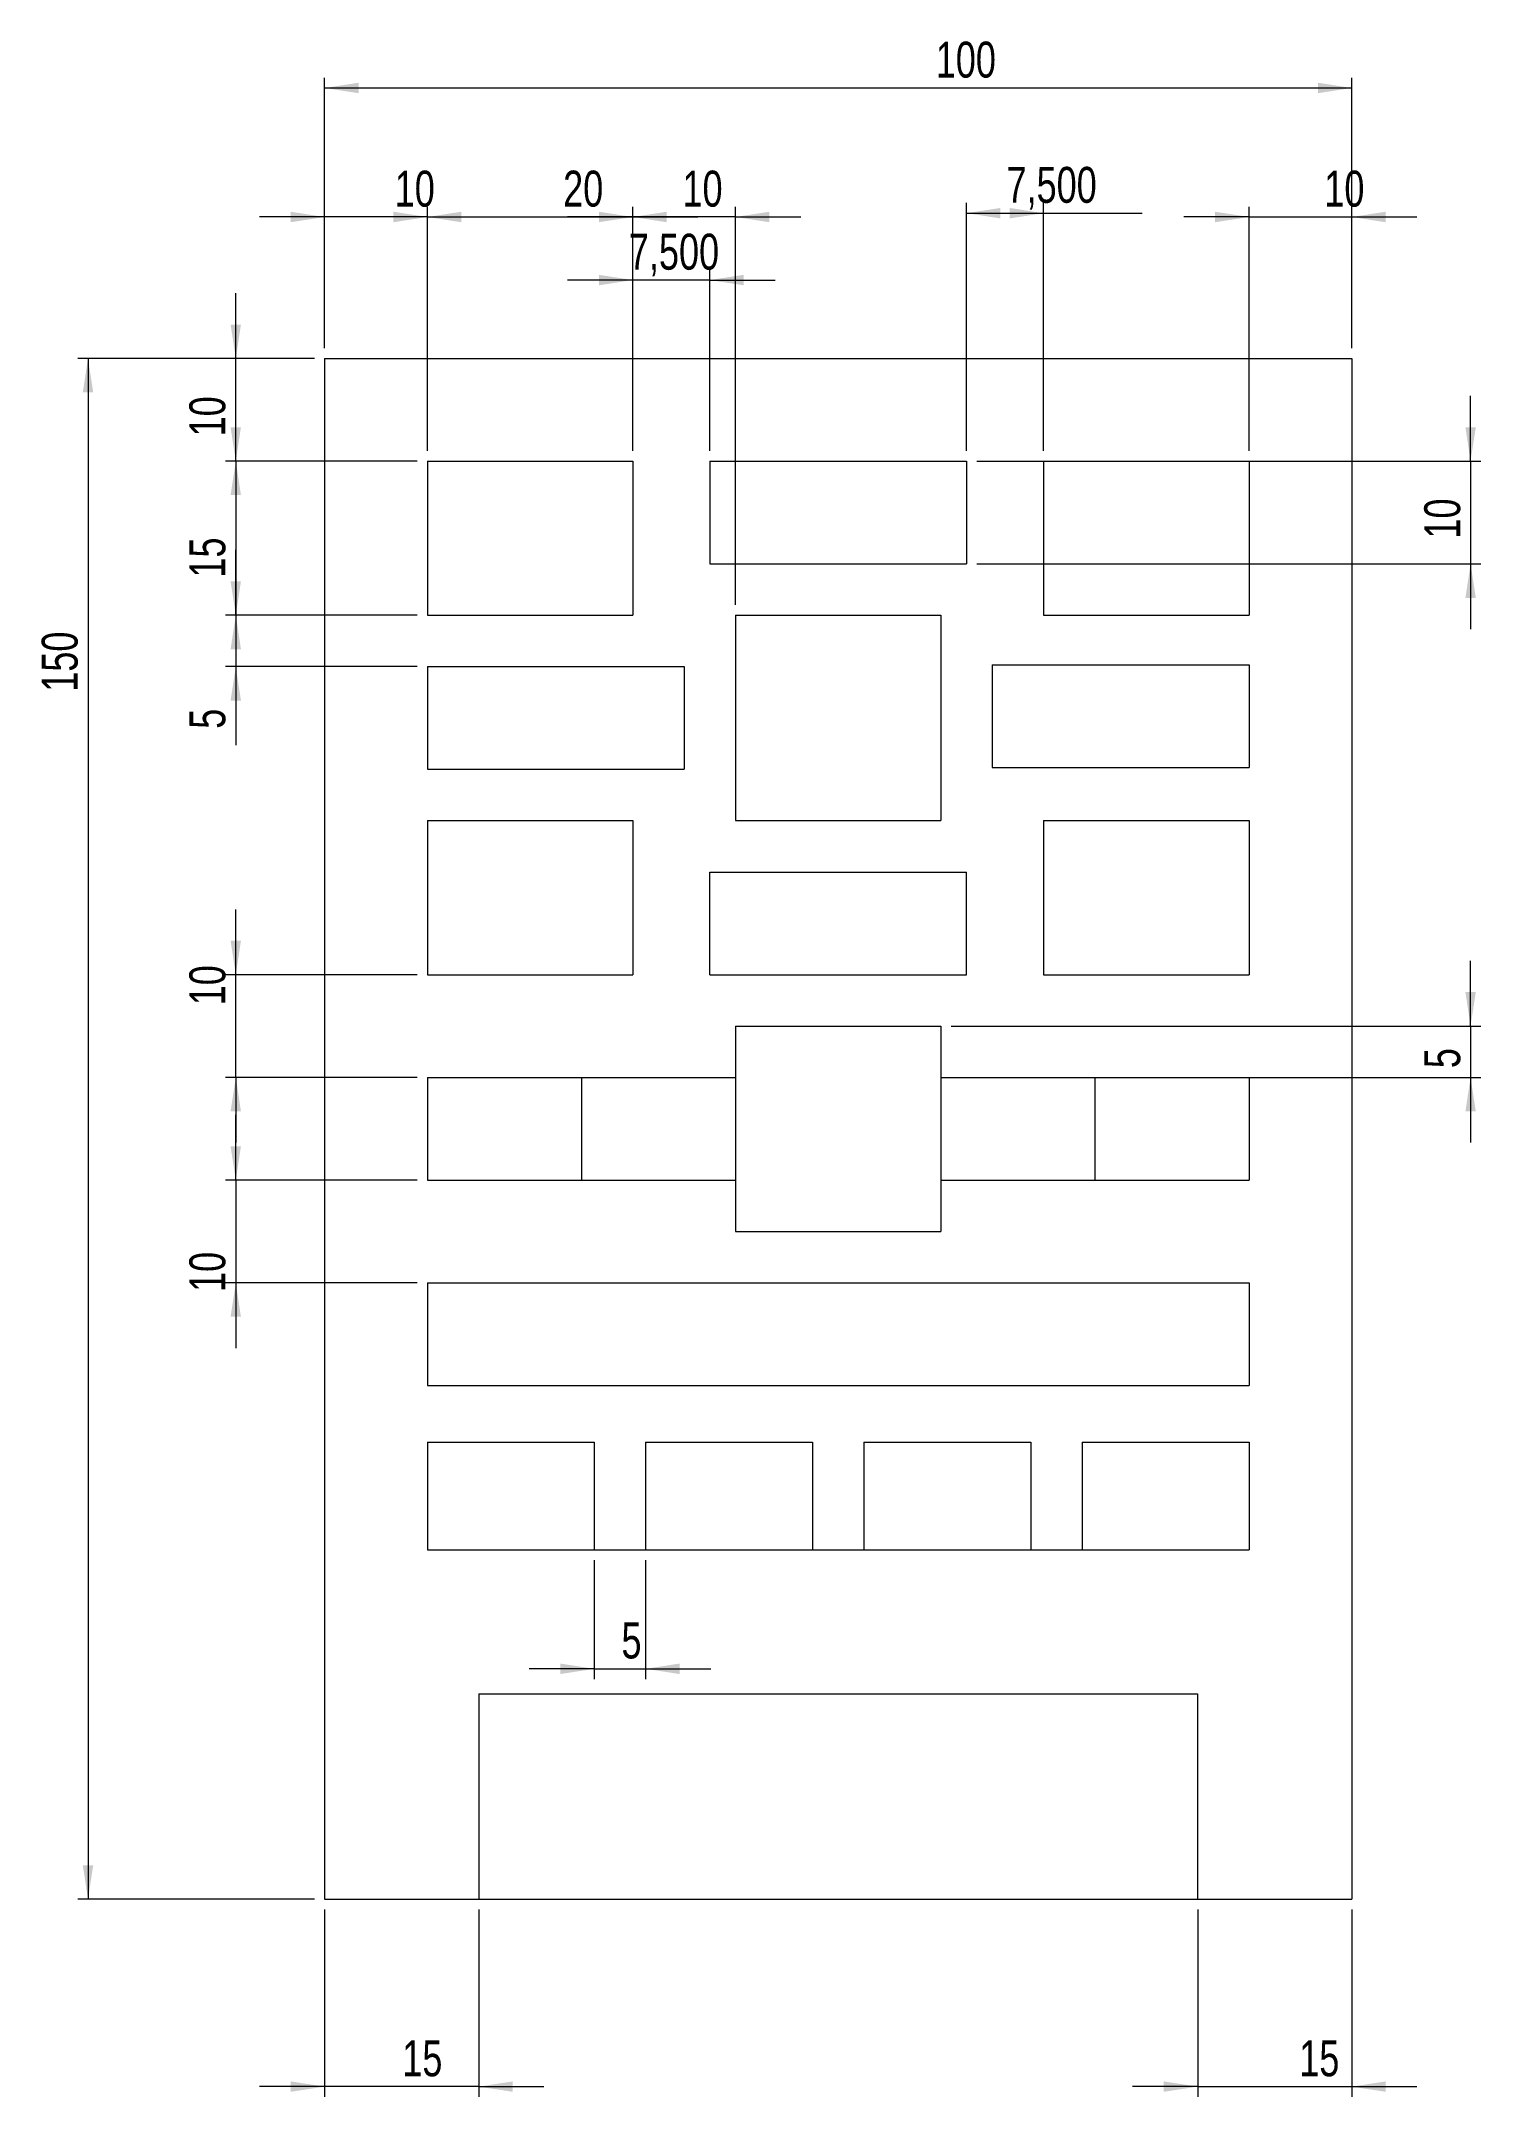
# Model space of a CAD drawing. Header units: millimetres. Extents: x 41 to 182, y 59 to 259.
import ezdxf

# ---------------------------------------------------------------- set-up
doc = ezdxf.new("R2010")
doc.units = ezdxf.units.MM
doc.linetypes.add('CENTERX2', pattern=[20.32, 12.7, -2.54, 2.54, -2.54])
doc.styles.add('SLDTEXTSTYLE0', font='TXT', dxfattribs={"width": 0.75})
doc.dimstyles.new('SLDDIMSTYLE0', dxfattribs={"dimtxt": 3.5, "dimasz": 3.302, "dimexe": 0, "dimexo": 0.0625, "dimgap": 0.875, "dimtad": 1, "dimtoh": 1, "dimrnd": 1e-09, "dimzin": 12, "dimdsep": 46, "dimtxsty": 'SLDTEXTSTYLE0', "dimsah": 1, "dimcen": 0.09, "dimadec": 0, "dimazin": 0, "dimtfac": 1, "dimtofl": 0, "dimtmove": 0, "dimatfit": 3, "dimfxl": 0, "dimtolj": 1, "dimtzin": 12, "dimarcsym": 0})
doc.dimstyles.new('SLDDIMSTYLE1', dxfattribs={"dimtxt": 3.5, "dimasz": 3.302, "dimexe": 0, "dimexo": 0.0625, "dimgap": 0.875, "dimtad": 1, "dimtoh": 1, "dimrnd": 1e-09, "dimzin": 12, "dimdsep": 46, "dimtxsty": 'SLDTEXTSTYLE0', "dimsah": 1, "dimcen": 0.09, "dimadec": 0, "dimazin": 0, "dimtfac": 1, "dimtofl": 0, "dimtmove": 0, "dimatfit": 3, "dimfxl": 0, "dimtolj": 1, "dimtzin": 12, "dimarcsym": 0})

# ---------------------------------------------------------------- blocks, each defined once
blk = doc.blocks.new('*D1')
at = {"color": 7, "linetype": 'Continuous', "lineweight": 0}
for p, q in [((69.06, 229.49), (69.06, 255.82)), ((69.06, 254.82), (169.06, 254.82)), ((169.06, 229.49), (169.06, 255.82))]:
    blk.add_line(p, q, dxfattribs=at)
for points in [[(69.06, 254.82), (72.36, 254.31), (72.36, 255.33)], [(169.06, 254.82), (165.76, 255.33), (165.76, 254.31)]]:
    blk.add_solid(points, dxfattribs=at)
at = {"color": 7, "linetype": 'Continuous', "lineweight": 0, "insert": (128.56, 259.33), "char_height": 3.5, "attachment_point": 1, "style": 'SLDTEXTSTYLE0'}
blk.add_mtext('100', dxfattribs=at)
blk = doc.blocks.new('*D2')
at = {"color": 7, "linetype": 'Continuous', "lineweight": 0}
for p, q in [((68.06, 228.49), (45.02, 228.49)), ((46.02, 228.49), (46.02, 78.49)), ((68.06, 78.49), (45.02, 78.49))]:
    blk.add_line(p, q, dxfattribs=at)
for points in [[(46.02, 228.49), (45.51, 225.18), (46.53, 225.18)], [(46.02, 78.49), (46.53, 81.79), (45.51, 81.79)]]:
    blk.add_solid(points, dxfattribs=at)
at = {"color": 7, "linetype": 'Continuous', "lineweight": 0, "insert": (41.51, 196.04), "char_height": 3.5, "attachment_point": 1, "rotation": 90, "style": 'SLDTEXTSTYLE0'}
blk.add_mtext('150', dxfattribs=at)
blk = doc.blocks.new('*D3')
at = {"color": 7, "linetype": 'Continuous', "lineweight": 0}
for p, q in [((69.06, 242.26), (62.71, 242.26)), ((69.06, 229.49), (69.06, 243.26)), ((79.06, 242.26), (69.06, 242.26)), ((79.06, 219.49), (79.06, 243.26)), ((79.06, 242.26), (85.41, 242.26))]:
    blk.add_line(p, q, dxfattribs=at)
for points in [[(69.06, 242.26), (65.76, 242.77), (65.76, 241.75)], [(79.06, 242.26), (82.36, 241.75), (82.36, 242.77)]]:
    blk.add_solid(points, dxfattribs=at)
at = {"color": 7, "linetype": 'Continuous', "lineweight": 0, "insert": (75.88, 246.77), "char_height": 3.5, "attachment_point": 1, "style": 'SLDTEXTSTYLE0'}
blk.add_mtext('10', dxfattribs=at)
blk = doc.blocks.new('*D4')
at = {"color": 7, "linetype": 'Continuous', "lineweight": 0}
for p, q in [((159.06, 242.26), (152.71, 242.26)), ((159.06, 219.49), (159.06, 243.26)), ((159.06, 242.26), (169.06, 242.26)), ((169.06, 229.49), (169.06, 243.26)), ((169.06, 242.26), (175.41, 242.26))]:
    blk.add_line(p, q, dxfattribs=at)
for points in [[(159.06, 242.26), (155.76, 242.77), (155.76, 241.75)], [(169.06, 242.26), (172.36, 241.75), (172.36, 242.77)]]:
    blk.add_solid(points, dxfattribs=at)
at = {"color": 7, "linetype": 'Continuous', "lineweight": 0, "insert": (166.39, 246.77), "char_height": 3.5, "attachment_point": 1, "style": 'SLDTEXTSTYLE0'}
blk.add_mtext('10', dxfattribs=at)
blk = doc.blocks.new('*D5')
at = {"color": 7, "linetype": 'Continuous', "lineweight": 0}
for p, q in [((79.06, 242.26), (72.71, 242.26)), ((79.06, 219.49), (79.06, 243.26)), ((79.06, 242.26), (99.06, 242.26)), ((99.06, 219.49), (99.06, 243.26)), ((99.06, 242.26), (105.41, 242.26))]:
    blk.add_line(p, q, dxfattribs=at)
for points in [[(79.06, 242.26), (75.76, 242.77), (75.76, 241.75)], [(99.06, 242.26), (102.36, 241.75), (102.36, 242.77)]]:
    blk.add_solid(points, dxfattribs=at)
at = {"color": 7, "linetype": 'Continuous', "lineweight": 0, "insert": (92.28, 246.77), "char_height": 3.5, "attachment_point": 1, "style": 'SLDTEXTSTYLE0'}
blk.add_mtext('20', dxfattribs=at)
blk = doc.blocks.new('*D6')
at = {"color": 7, "linetype": 'Continuous', "lineweight": 0}
for p, q in [((60.41, 218.49), (60.41, 224.84)), ((78.06, 218.49), (59.41, 218.49)), ((60.41, 218.49), (60.41, 203.49)), ((78.06, 203.49), (59.41, 203.49)), ((60.41, 203.49), (60.41, 197.14))]:
    blk.add_line(p, q, dxfattribs=at)
for points in [[(60.41, 218.49), (60.91, 221.79), (59.9, 221.79)], [(60.41, 203.49), (59.9, 200.18), (60.91, 200.18)]]:
    blk.add_solid(points, dxfattribs=at)
at = {"color": 7, "linetype": 'Continuous', "lineweight": 0, "insert": (55.89, 207.15), "char_height": 3.5, "attachment_point": 1, "rotation": 90, "style": 'SLDTEXTSTYLE0'}
blk.add_mtext('15', dxfattribs=at)
blk = doc.blocks.new('*D7')
at = {"color": 7, "linetype": 'Continuous', "lineweight": 0}
for p, q in [((60.41, 228.49), (60.41, 234.84)), ((68.06, 228.49), (59.41, 228.49)), ((60.41, 218.49), (60.41, 228.49)), ((78.06, 218.49), (59.41, 218.49)), ((60.41, 218.49), (60.41, 212.14))]:
    blk.add_line(p, q, dxfattribs=at)
for points in [[(60.41, 228.49), (60.91, 231.79), (59.9, 231.79)], [(60.41, 218.49), (59.9, 215.18), (60.91, 215.18)]]:
    blk.add_solid(points, dxfattribs=at)
at = {"color": 7, "linetype": 'Continuous', "lineweight": 0, "insert": (55.89, 220.9), "char_height": 3.5, "attachment_point": 1, "rotation": 90, "style": 'SLDTEXTSTYLE0'}
blk.add_mtext('10', dxfattribs=at)
blk = doc.blocks.new('*D8')
at = {"color": 7, "linetype": 'Continuous', "lineweight": 0}
for p, q in [((99.06, 242.26), (92.71, 242.26)), ((99.06, 219.49), (99.06, 243.26)), ((109.06, 242.26), (99.06, 242.26)), ((109.06, 204.49), (109.06, 243.26)), ((109.06, 242.26), (115.41, 242.26))]:
    blk.add_line(p, q, dxfattribs=at)
for points in [[(99.06, 242.26), (95.76, 242.77), (95.76, 241.75)], [(109.06, 242.26), (112.36, 241.75), (112.36, 242.77)]]:
    blk.add_solid(points, dxfattribs=at)
at = {"color": 7, "linetype": 'Continuous', "lineweight": 0, "insert": (103.9, 246.77), "char_height": 3.5, "attachment_point": 1, "style": 'SLDTEXTSTYLE0'}
blk.add_mtext('10', dxfattribs=at)
blk = doc.blocks.new('*D9')
at = {"color": 7, "linetype": 'Continuous', "lineweight": 0}
for p, q in [((180.63, 218.49), (180.63, 224.84)), ((132.56, 218.49), (181.63, 218.49)), ((180.63, 218.49), (180.63, 208.49)), ((132.56, 208.49), (181.63, 208.49)), ((180.63, 208.49), (180.63, 202.14))]:
    blk.add_line(p, q, dxfattribs=at)
for points in [[(180.63, 218.49), (181.14, 221.79), (180.13, 221.79)], [(180.63, 208.49), (180.13, 205.18), (181.14, 205.18)]]:
    blk.add_solid(points, dxfattribs=at)
at = {"color": 7, "linetype": 'Continuous', "lineweight": 0, "insert": (176.12, 210.95), "char_height": 3.5, "attachment_point": 1, "rotation": 90, "style": 'SLDTEXTSTYLE0'}
blk.add_mtext('10', dxfattribs=at)
blk = doc.blocks.new('*D10')
at = {"color": 7, "linetype": 'Continuous', "lineweight": 0}
for p, q in [((131.56, 219.49), (131.56, 243.63)), ((131.56, 242.63), (139.06, 242.63)), ((139.06, 219.49), (139.06, 243.63)), ((139.06, 242.63), (148.67, 242.63))]:
    blk.add_line(p, q, dxfattribs=at)
for points in [[(131.56, 242.63), (134.86, 242.12), (134.86, 243.14)], [(139.06, 242.63), (135.76, 243.14), (135.76, 242.12)]]:
    blk.add_solid(points, dxfattribs=at)
at = {"color": 7, "linetype": 'Continuous', "lineweight": 0, "insert": (135.45, 247.14), "char_height": 3.5, "attachment_point": 1, "style": 'SLDTEXTSTYLE0'}
blk.add_mtext('7,500', dxfattribs=at)
blk = doc.blocks.new('*D11')
at = {"color": 7, "linetype": 'Continuous', "lineweight": 0}
for p, q in [((99.06, 219.49), (99.06, 237.12)), ((106.56, 219.49), (106.56, 237.12)), ((99.06, 236.12), (92.71, 236.12)), ((106.56, 236.12), (99.06, 236.12)), ((106.56, 236.12), (112.91, 236.12))]:
    blk.add_line(p, q, dxfattribs=at)
for points in [[(99.06, 236.12), (95.76, 236.63), (95.76, 235.61)], [(106.56, 236.12), (109.86, 235.61), (109.86, 236.63)]]:
    blk.add_solid(points, dxfattribs=at)
at = {"color": 7, "linetype": 'Continuous', "lineweight": 0, "insert": (98.68, 240.63), "char_height": 3.5, "attachment_point": 1, "style": 'SLDTEXTSTYLE0'}
blk.add_mtext('7,500', dxfattribs=at)
blk = doc.blocks.new('*D12')
at = {"color": 7, "linetype": 'Continuous', "lineweight": 0}
for p, q in [((60.41, 203.49), (60.41, 209.84)), ((78.06, 203.49), (59.41, 203.49)), ((60.41, 203.49), (60.41, 198.49)), ((78.06, 198.49), (59.41, 198.49)), ((60.41, 198.49), (60.41, 190.84))]:
    blk.add_line(p, q, dxfattribs=at)
for points in [[(60.41, 203.49), (60.91, 206.79), (59.9, 206.79)], [(60.41, 198.49), (59.9, 195.18), (60.91, 195.18)]]:
    blk.add_solid(points, dxfattribs=at)
at = {"color": 7, "linetype": 'Continuous', "lineweight": 0, "insert": (55.89, 192.43), "char_height": 3.5, "attachment_point": 1, "rotation": 90, "style": 'SLDTEXTSTYLE0'}
blk.add_mtext('5', dxfattribs=at)
blk = doc.blocks.new('*D13')
at = {"color": 7, "linetype": 'Continuous', "lineweight": 0}
for p, q in [((180.63, 163.49), (180.63, 169.84)), ((130.06, 163.49), (181.63, 163.49)), ((180.63, 163.49), (180.63, 158.49)), ((145.06, 158.49), (181.63, 158.49)), ((180.63, 158.49), (180.63, 152.14))]:
    blk.add_line(p, q, dxfattribs=at)
for points in [[(180.63, 163.49), (181.14, 166.79), (180.13, 166.79)], [(180.63, 158.49), (180.13, 155.18), (181.14, 155.18)]]:
    blk.add_solid(points, dxfattribs=at)
at = {"color": 7, "linetype": 'Continuous', "lineweight": 0, "insert": (176.12, 159.39), "char_height": 3.5, "attachment_point": 1, "rotation": 90, "style": 'SLDTEXTSTYLE0'}
blk.add_mtext('5', dxfattribs=at)
blk = doc.blocks.new('*D14')
at = {"color": 7, "linetype": 'Continuous', "lineweight": 0}
for p, q in [((60.41, 168.49), (60.41, 174.84)), ((78.06, 168.49), (59.41, 168.49)), ((60.41, 158.49), (60.41, 168.49)), ((78.06, 158.49), (59.41, 158.49)), ((60.41, 158.49), (60.41, 152.14))]:
    blk.add_line(p, q, dxfattribs=at)
for points in [[(60.41, 168.49), (60.91, 171.79), (59.9, 171.79)], [(60.41, 158.49), (59.9, 155.18), (60.91, 155.18)]]:
    blk.add_solid(points, dxfattribs=at)
at = {"color": 7, "linetype": 'Continuous', "lineweight": 0, "insert": (55.89, 165.51), "char_height": 3.5, "attachment_point": 1, "rotation": 90, "style": 'SLDTEXTSTYLE0'}
blk.add_mtext('10', dxfattribs=at)
blk = doc.blocks.new('*D15')
at = {"color": 7, "linetype": 'Continuous', "lineweight": 0}
for p, q in [((60.41, 148.49), (60.41, 154.84)), ((78.06, 148.49), (59.41, 148.49)), ((60.41, 148.49), (60.41, 138.49)), ((78.06, 138.49), (59.41, 138.49)), ((60.41, 138.49), (60.41, 132.14))]:
    blk.add_line(p, q, dxfattribs=at)
for points in [[(60.41, 148.49), (60.91, 151.79), (59.9, 151.79)], [(60.41, 138.49), (59.9, 135.18), (60.91, 135.18)]]:
    blk.add_solid(points, dxfattribs=at)
at = {"color": 7, "linetype": 'Continuous', "lineweight": 0, "insert": (55.89, 137.6), "char_height": 3.5, "attachment_point": 1, "rotation": 90, "style": 'SLDTEXTSTYLE0'}
blk.add_mtext('10', dxfattribs=at)
blk = doc.blocks.new('*D16')
at = {"color": 7, "linetype": 'Continuous', "lineweight": 0}
for p, q in [((95.31, 111.5), (95.31, 99.91)), ((100.31, 111.5), (100.31, 99.91)), ((95.31, 100.91), (88.96, 100.91)), ((95.31, 100.91), (100.31, 100.91)), ((100.31, 100.91), (106.66, 100.91))]:
    blk.add_line(p, q, dxfattribs=at)
for points in [[(95.31, 100.91), (92.01, 101.42), (92.01, 100.4)], [(100.31, 100.91), (103.61, 100.4), (103.61, 101.42)]]:
    blk.add_solid(points, dxfattribs=at)
at = {"color": 7, "linetype": 'Continuous', "lineweight": 0, "insert": (97.96, 105.42), "char_height": 3.5, "attachment_point": 1, "style": 'SLDTEXTSTYLE0'}
blk.add_mtext('5', dxfattribs=at)
blk = doc.blocks.new('*D17')
at = {"color": 7, "linetype": 'Continuous', "lineweight": 0}
for p, q in [((69.06, 77.49), (69.06, 59.23)), ((84.06, 77.49), (84.06, 59.23)), ((69.06, 60.23), (62.71, 60.23)), ((84.06, 60.23), (69.06, 60.23)), ((84.06, 60.23), (90.41, 60.23))]:
    blk.add_line(p, q, dxfattribs=at)
for points in [[(69.06, 60.23), (65.76, 60.74), (65.76, 59.73)], [(84.06, 60.23), (87.36, 59.73), (87.36, 60.74)]]:
    blk.add_solid(points, dxfattribs=at)
at = {"color": 7, "linetype": 'Continuous', "lineweight": 0, "insert": (76.62, 64.74), "char_height": 3.5, "attachment_point": 1, "style": 'SLDTEXTSTYLE0'}
blk.add_mtext('15', dxfattribs=at)
blk = doc.blocks.new('*D18')
at = {"color": 7, "linetype": 'Continuous', "lineweight": 0}
for p, q in [((154.06, 77.49), (154.06, 59.23)), ((169.06, 77.49), (169.06, 59.23)), ((154.06, 60.23), (147.71, 60.23)), ((154.06, 60.23), (169.06, 60.23)), ((169.06, 60.23), (175.41, 60.23))]:
    blk.add_line(p, q, dxfattribs=at)
for points in [[(154.06, 60.23), (150.76, 60.74), (150.76, 59.73)], [(169.06, 60.23), (172.36, 59.73), (172.36, 60.74)]]:
    blk.add_solid(points, dxfattribs=at)
at = {"color": 7, "linetype": 'Continuous', "lineweight": 0, "insert": (163.95, 64.74), "char_height": 3.5, "attachment_point": 1, "style": 'SLDTEXTSTYLE0'}
blk.add_mtext('15', dxfattribs=at)

msp = doc.modelspace()

# ---------------------------------------------------------------- linework, layer by layer
at = {"color": 7, "linetype": 'Continuous', "lineweight": 0}
for p, q in [((69.059, 228.486), (169.059, 228.486)), ((69.059, 228.486), (69.059, 78.486)), ((169.059, 228.486), (169.059, 78.486)), ((79.059, 218.486), (99.059, 218.486)), ((79.059, 218.486), (79.059, 203.486)), ((99.059, 218.486), (99.059, 203.486)), ((106.559, 218.486), (131.559, 218.486)), ((106.559, 218.486), (106.559, 208.486)), ((131.559, 218.486), (131.559, 208.486)), ((139.059, 218.486), (159.059, 218.486)), ((139.059, 218.486), (139.059, 203.486)), ((159.059, 218.486), (159.059, 203.486)), ((106.559, 208.486), (131.559, 208.486)), ((79.059, 203.486), (99.059, 203.486)), ((109.059, 203.486), (129.059, 203.486)), ((109.059, 203.486), (109.059, 183.486)), ((129.059, 203.486), (129.059, 183.486)), ((139.059, 203.486), (159.059, 203.486)), ((79.059, 198.486), (104.059, 198.486)), ((79.059, 198.486), (79.059, 188.486)), ((104.059, 198.486), (104.059, 188.486)), ((134.059, 198.647), (159.059, 198.647)), ((134.059, 198.647), (134.059, 188.647)), ((159.059, 198.647), (159.059, 188.647)), ((79.059, 188.486), (104.059, 188.486)), ((134.059, 188.647), (159.059, 188.647)), ((79.059, 183.486), (99.059, 183.486)), ((79.059, 183.486), (79.059, 168.486)), ((99.059, 183.486), (99.059, 168.486)), ((109.059, 183.486), (129.059, 183.486)), ((139.059, 183.486), (159.059, 183.486)), ((139.059, 183.486), (139.059, 168.486)), ((159.059, 183.486), (159.059, 168.486)), ((106.559, 168.486), (106.559, 178.486)), ((106.559, 178.486), (131.559, 178.486)), ((131.559, 168.486), (131.559, 178.486)), ((79.059, 168.486), (99.059, 168.486)), ((106.559, 168.486), (131.559, 168.486)), ((139.059, 168.486), (159.059, 168.486)), ((109.059, 163.486), (129.059, 163.486)), ((109.059, 163.486), (109.059, 143.486)), ((129.059, 163.486), (129.059, 143.486)), ((79.059, 158.486), (94.059, 158.486)), ((79.059, 158.486), (79.059, 148.486)), ((94.059, 158.486), (94.059, 148.486)), ((94.059, 158.486), (109.059, 158.486)), ((94.059, 158.486), (94.059, 148.486)), ((109.059, 158.486), (109.059, 148.486)), ((129.059, 158.486), (144.059, 158.486)), ((129.059, 158.486), (129.059, 148.486)), ((144.059, 158.486), (144.059, 148.486)), ((144.059, 158.486), (159.059, 158.486)), ((144.059, 158.486), (144.059, 148.486)), ((159.059, 158.486), (159.059, 148.486)), ((79.059, 148.486), (94.059, 148.486)), ((94.059, 148.486), (109.059, 148.486)), ((129.059, 148.486), (144.059, 148.486)), ((144.059, 148.486), (159.059, 148.486)), ((109.059, 143.486), (129.059, 143.486)), ((79.059, 138.486), (159.059, 138.486)), ((79.059, 138.486), (79.059, 128.486)), ((159.059, 138.486), (159.059, 128.486)), ((79.059, 128.486), (159.059, 128.486)), ((79.059, 122.986), (95.309, 122.986)), ((79.059, 122.986), (79.059, 112.504)), ((95.309, 122.986), (95.309, 112.504)), ((100.309, 122.986), (116.559, 122.986)), ((100.309, 122.986), (100.309, 112.504)), ((116.559, 122.986), (116.559, 112.504)), ((121.559, 122.986), (137.809, 122.986)), ((121.559, 122.986), (121.559, 112.504)), ((137.809, 122.986), (137.809, 112.504)), ((142.809, 122.986), (159.059, 122.986)), ((142.809, 122.986), (142.809, 112.504)), ((159.059, 122.986), (159.059, 112.504)), ((79.059, 112.504), (95.309, 112.504)), ((100.309, 112.504), (116.559, 112.504)), ((121.559, 112.504), (137.809, 112.504)), ((142.809, 112.504), (159.059, 112.504)), ((84.059, 98.486), (154.059, 98.486)), ((84.059, 98.486), (84.059, 78.486)), ((154.059, 98.486), (154.059, 78.486)), ((69.059, 78.486), (169.059, 78.486)), ((84.059, 78.486), (154.059, 78.486))]:
    msp.add_line(p, q, dxfattribs=at)
at = {"color": 7, "linetype": 'CENTERX2', "lineweight": 0}
for p, q in [((95.309, 112.504), (100.309, 112.504)), ((116.559, 112.504), (121.559, 112.504)), ((137.809, 112.504), (142.809, 112.504))]:
    msp.add_line(p, q, dxfattribs=at)

# ---------------------------------------------------------------- dimensions: what is measured, and where the dimension line sits
at = {"color": 7, "linetype": 'Continuous', "lineweight": 0}
for base, p1, p2, dimstyle, picture, middle in [((169.059, 254.819), (69.059, 228.486), (169.059, 228.486), 'SLDDIMSTYLE0', '*D1', (132.434, 254.819)), ((69.059, 242.259), (79.059, 218.486), (69.059, 228.486), 'SLDDIMSTYLE1', '*D3', (78.47, 242.259)), ((99.059, 242.259), (79.059, 218.486), (99.059, 218.486), 'SLDDIMSTYLE1', '*D5', (94.865, 242.259)), ((99.059, 242.259), (109.059, 203.486), (99.059, 218.486), 'SLDDIMSTYLE1', '*D8', (106.485, 242.259)), ((139.059, 242.632), (131.559, 218.486), (139.059, 218.486), 'SLDDIMSTYLE0', '*D10', (141.266, 242.632)), ((169.059, 242.259), (159.059, 218.486), (169.059, 228.486), 'SLDDIMSTYLE1', '*D4', (168.981, 242.259)), ((99.059, 236.122), (106.559, 218.486), (99.059, 218.486), 'SLDDIMSTYLE1', '*D11', (104.499, 236.122)), ((100.309, 100.907), (95.309, 112.504), (100.309, 112.504), 'SLDDIMSTYLE1', '*D16', (99.248, 100.907)), ((69.059, 60.233), (84.059, 78.486), (69.059, 78.486), 'SLDDIMSTYLE1', '*D17', (79.206, 60.233)), ((169.059, 60.233), (154.059, 78.486), (169.059, 78.486), 'SLDDIMSTYLE1', '*D18', (166.532, 60.233))]:
    dim = msp.add_linear_dim(base=base, p1=p1, p2=p2, dimstyle=dimstyle, dxfattribs=at)
    dim.commit()
    dim.dimension.update_dxf_attribs({"geometry": picture, "text_midpoint": middle, "dimtype": 160})
for base, p1, p2, dimstyle, picture, middle in [((60.406, 228.486), (79.059, 218.486), (69.059, 228.486), 'SLDDIMSTYLE1', '*D7', (60.406, 223.486)), ((46.017, 78.486), (69.059, 228.486), (69.059, 78.486), 'SLDDIMSTYLE0', '*D2', (46.017, 199.915)), ((60.406, 203.486), (79.059, 218.486), (79.059, 203.486), 'SLDDIMSTYLE1', '*D6', (60.406, 209.736)), ((180.635, 208.486), (131.559, 218.486), (131.559, 208.486), 'SLDDIMSTYLE1', '*D9', (180.635, 213.539)), ((60.406, 198.486), (79.059, 203.486), (79.059, 198.486), 'SLDDIMSTYLE1', '*D12', (60.406, 193.722)), ((60.406, 168.486), (79.059, 158.486), (79.059, 168.486), 'SLDDIMSTYLE1', '*D14', (60.406, 168.096)), ((180.635, 158.486), (129.059, 163.486), (144.059, 158.486), 'SLDDIMSTYLE1', '*D13', (180.635, 160.686)), ((60.406, 138.486), (79.059, 148.486), (79.059, 138.486), 'SLDDIMSTYLE1', '*D15', (60.406, 140.187))]:
    dim = msp.add_linear_dim(base=base, p1=p1, p2=p2, angle=90, dimstyle=dimstyle, dxfattribs=at)
    dim.commit()
    dim.dimension.update_dxf_attribs({"geometry": picture, "text_midpoint": middle, "dimtype": 160})

doc.saveas('drawing.dxf')
